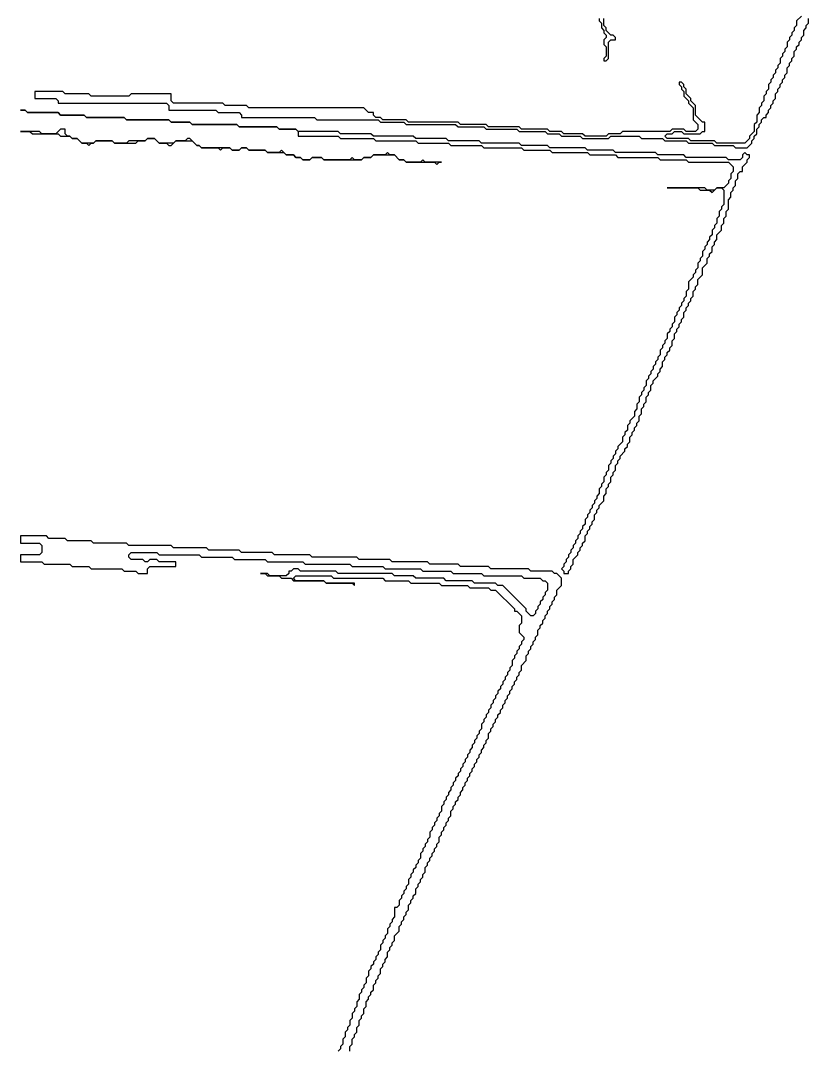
# Model space of a CAD drawing. Header units: metres. Extents: x 0 to 1000, y 0 to 1405.
# Drawn here: x 0 to 83.7, y 492.4 to 601.8 of the extents above; entities that cross this region are included whole.
import ezdxf

# ---------------------------------------------------------------- set-up
doc = ezdxf.new("R2010")
doc.units = ezdxf.units.M

msp = doc.modelspace()

# ---------------------------------------------------------------- linework, layer by layer
for points in [[(83, 602.25), (82.5, 601.75), (82.5, 601.25), (82.25, 601), (82.25, 600.75), (82, 600.5), (82, 600.25), (81.75, 600), (81.75, 599.75), (81.5, 599.5), (81.5, 599), (81.25, 598.75), (81.25, 598.5), (81, 598.25), (81, 598), (80.75, 597.75), (80.75, 597.25), (80.5, 597), (80.5, 596.75), (80.25, 596.5), (80.25, 596.25), (80, 596), (80, 595.75), (79.75, 595.5), (79.75, 595.25), (79.5, 595), (79.5, 594.5), (79.25, 594.25), (79.25, 594), (79, 593.75), (79, 593.25), (78.75, 593), (78.75, 592.75), (78.5, 592.5), (78.5, 592), (78.25, 591.75), (78.25, 591), (78, 590.75), (78, 590), (77.5, 589.5), (77.5, 589.25), (77, 588.75), (74, 588.75), (73.75, 589), (71.25, 589), (71, 589.25), (68.75, 589.25), (68.5, 589.5), (68.75, 589.75), (69.25, 589.75), (69.5, 590), (70.25, 590), (70.5, 589.75), (72.25, 589.75), (72.5, 590), (72.75, 590), (72.75, 591), (72.5, 591), (71.75, 591.75), (71.75, 592.75), (71.25, 593.25), (71.25, 593.5), (70.75, 594), (70.75, 594.5), (70.5, 594.75), (70.5, 595), (70.25, 595.25), (70, 595.25), (70, 595), (70.25, 594.75), (70.25, 594.5), (70.5, 594.25), (70.5, 593.75), (71, 593.25), (71, 593), (71.5, 592.5), (71.5, 591.25), (72, 590.75), (72, 590.25), (71.75, 590), (70.75, 590), (70.5, 590.25), (69.25, 590.25), (69, 590), (64, 590), (63.75, 589.75), (62.5, 589.75), (62.25, 589.5), (60, 589.5), (59.75, 589.75), (57.75, 589.75), (57.5, 590), (56.25, 590), (56, 590.25), (53.25, 590.25), (53, 590.5), (49.75, 590.5), (49.5, 590.75), (46.75, 590.75), (46.5, 591), (41.25, 591), (41, 591.25), (38.5, 591.25), (38.25, 591.5), (37.75, 591.5), (37.5, 591.75), (37.5, 592), (37, 592), (36.5, 592.5), (24.25, 592.5), (24, 592.75), (21.75, 592.75), (21.5, 593), (16.25, 593), (16, 593.25), (16, 594), (11.75, 594), (11.5, 593.75), (7.5, 593.75), (7.25, 594), (4.75, 594), (4.5, 594.25), (1.5, 594.25), (1.5, 593.5), (3.75, 593.5), (4, 593.25), (4, 593), (15.5, 593), (15.75, 592.75), (15.75, 592.25), (20.75, 592.25), (21, 592), (23.25, 592), (23.5, 591.75), (23.5, 591.5), (31.25, 591.5), (31.5, 591.25), (38, 591.25), (38.25, 591), (40.75, 591), (41, 590.75), (46.25, 590.75), (46.5, 590.5), (49.25, 590.5), (49.5, 590.25), (52.75, 590.25), (53, 590), (55.75, 590), (56, 589.75), (57.25, 589.75), (57.5, 589.5), (59.5, 589.5), (59.75, 589.25), (62.5, 589.25), (62.75, 589.5), (65.75, 589.5), (66, 589.25), (68.25, 589.25), (68.5, 589), (70.75, 589), (71, 588.75), (73.5, 588.75), (73.75, 588.5), (75.75, 588.5), (76, 588.25), (77.25, 588.25), (77.75, 588.75), (77.75, 589), (78, 589.25), (78, 589.5), (78.25, 589.75), (78.25, 590.25), (78.5, 590.5), (78.5, 590.75), (78.75, 591), (78.75, 591.25), (79, 591.5), (79.25, 591.5), (79.25, 591.75), (79.5, 592), (79.5, 592.25), (79.75, 592.5), (79.75, 592.75), (80, 593), (80, 593.25), (80.25, 593.5), (80.25, 594), (80.5, 594.25), (80.5, 594.5), (80.75, 594.75), (80.75, 595), (81, 595.25), (81, 595.5), (81.25, 595.75), (81.25, 596), (81.5, 596.25), (81.5, 596.75), (81.75, 597), (81.75, 597.25), (82, 597.5), (82, 597.75), (82.25, 598), (82.25, 598.5), (82.5, 598.75), (82.5, 599), (82.75, 599.25), (82.75, 599.5), (83, 599.75), (83, 600), (83.25, 600.25), (83.25, 600.75), (83.5, 601), (83.5, 601.25), (83.75, 601.5), (83.75, 602)], [(61.5, 602), (61.5, 601.75), (61.75, 601.5), (61.75, 601), (62, 600.75), (62, 600.5), (62.25, 600.25), (62.25, 600), (62, 599.75), (62, 599.25), (62.25, 599), (62.25, 598), (62, 597.75), (62, 597.5), (62.25, 597.5), (62.5, 597.75), (62.5, 599.5), (62.75, 599.75), (63.25, 599.75), (63.25, 600), (63, 600.25), (62.75, 600.25), (62.25, 600.75), (62.25, 601), (62, 601.25), (62, 602)], [(35, 492.25), (35, 492.75), (35.25, 493), (35.25, 493.5), (35.5, 493.75), (35.5, 494), (35.75, 494.25), (35.75, 494.75), (36, 495), (36, 495.5), (36.25, 495.75), (36.25, 496), (36.5, 496.25), (36.5, 496.75), (36.75, 497), (36.75, 497.5), (37, 497.75), (37, 498), (37.25, 498.25), (37.25, 498.5), (37.5, 498.75), (37.5, 499.25), (37.75, 499.5), (37.75, 499.75), (38, 500), (38, 500.25), (38.25, 500.5), (38.25, 501), (38.5, 501.25), (38.5, 501.5), (38.75, 501.75), (38.75, 502), (39, 502.25), (39, 502.75), (39.25, 503), (39.25, 503.25), (39.5, 503.5), (39.5, 503.75), (39.75, 504), (39.75, 504.5), (40.25, 505), (40.25, 505.5), (40.5, 505.75), (40.5, 506), (40.75, 506.25), (40.75, 506.5), (41, 506.75), (41, 507), (41.25, 507.25), (41.25, 507.75), (41.5, 508), (41.5, 508.25), (41.75, 508.5), (41.75, 508.75), (42, 509), (42, 509.5), (42.25, 509.75), (42.25, 510), (42.5, 510.25), (42.5, 510.5), (42.75, 510.75), (42.75, 511), (43, 511.25), (43, 511.75), (43.25, 512), (43.25, 512.25), (43.5, 512.5), (43.5, 512.75), (43.75, 513), (43.75, 513.25), (44, 513.5), (44, 513.75), (44.25, 514), (44.25, 514.25), (44.5, 514.5), (44.5, 515), (44.75, 515.25), (44.75, 515.5), (45, 515.75), (45, 516), (45.25, 516.25), (45.25, 516.5), (45.5, 516.75), (45.5, 517), (45.75, 517.25), (45.75, 517.75), (46, 518), (46, 518.25), (46.25, 518.5), (46.25, 518.75), (46.5, 519), (46.5, 519.25), (46.75, 519.5), (46.75, 519.75), (47, 520), (47, 520.25), (47.25, 520.5), (47.25, 520.75), (47.5, 521), (47.5, 521.25), (47.75, 521.5), (47.75, 521.75), (48, 522), (48, 522.25), (48.25, 522.5), (48.25, 522.75), (48.5, 523), (48.5, 523.25), (48.75, 523.5), (48.75, 523.75), (49, 524), (49, 524.25), (49.25, 524.5), (49.25, 524.75), (49.5, 525), (49.5, 525.25), (49.75, 525.5), (49.75, 526), (50, 526.25), (50, 526.5), (50.25, 526.75), (50.25, 527), (50.5, 527.25), (50.5, 527.5), (50.75, 527.75), (50.75, 528), (51, 528.25), (51, 528.5), (51.25, 528.75), (51.25, 529), (51.5, 529.25), (51.5, 529.5), (51.75, 529.75), (51.75, 530), (52, 530.25), (52, 530.5), (52.25, 530.75), (52.25, 531), (52.5, 531.25), (52.5, 531.5), (52.75, 531.75), (52.75, 532), (53, 532.25), (53, 532.5), (53.25, 532.75), (53.25, 533.25), (53.75, 533.75), (53.75, 534.25), (54, 534.5), (54, 534.75), (54.25, 535), (54.25, 535.25), (54.5, 535.5), (54.5, 535.75), (54.75, 536), (54.75, 536.25), (55, 536.5), (55, 537), (55.25, 537.25), (55.25, 537.5), (55.5, 537.75), (55.5, 538), (55.75, 538.25), (55.75, 538.5), (56, 538.75), (56, 539), (56.25, 539.25), (56.25, 539.5), (56.5, 539.75), (56.5, 540), (56.75, 540.25), (56.75, 540.5), (57, 540.75), (57, 541.25), (57.5, 541.75), (57.5, 542.5), (57, 543), (56.75, 543), (56.5, 543.25), (54.25, 543.25), (54, 543.5), (50, 543.5), (49.75, 543.75), (46.75, 543.75), (46.5, 544), (43.5, 544), (43.25, 544.25), (39.5, 544.25), (39.25, 544.5), (36, 544.5), (35.75, 544.75), (31, 544.75), (30.75, 545), (27, 545), (26.75, 545.25), (23.5, 545.25), (23.25, 545.5), (20, 545.5), (19.75, 545.75), (16.25, 545.75), (16, 546), (11.5, 546), (11.25, 546.25), (7.75, 546.25), (7.5, 546.5), (5, 546.5), (4.75, 546.75), (3, 546.75), (2.75, 547), (0, 547), (0, 546.25), (2, 546.25), (2.25, 546), (2.25, 545.25), (2, 545), (0, 545), (0, 544.25), (2.25, 544.25), (2.5, 544), (5.25, 544), (5.5, 543.75), (7.25, 543.75), (7.5, 543.5), (10.75, 543.5), (11, 543.25), (12.25, 543.25), (12.5, 543), (13.5, 543), (13.5, 543.5), (13.75, 543.75), (16.5, 543.75), (16.5, 544.25), (14.75, 544.25), (14.5, 544.5), (13.75, 544.5), (13.5, 544.25), (13.25, 544.25), (13, 544.5), (11.75, 544.5), (11.5, 544.75), (11.5, 545), (11.75, 545.25), (14.5, 545.25), (14.75, 545), (19, 545), (19.25, 544.75), (22.5, 544.75), (22.75, 544.5), (26, 544.5), (26.25, 544.25), (30, 544.25), (30.25, 544), (35, 544), (35.25, 543.75), (38.5, 543.75), (38.75, 543.5), (42.5, 543.5), (42.75, 543.25), (45.75, 543.25), (46, 543), (49, 543), (49.25, 542.75), (53.25, 542.75), (53.5, 542.5), (55.25, 542.5), (55.5, 542.25), (55.75, 542.25), (56, 542), (56, 541.25), (55.75, 541), (55.75, 540.75), (55.5, 540.5), (55.5, 540.25), (55.25, 540), (55.25, 539.75), (55, 539.5), (55, 539.25), (54.75, 539), (54.75, 538.75), (54.5, 538.5), (54.25, 538.5), (53.75, 539), (53.75, 539.25), (51.25, 541.75), (50.75, 541.75), (50.5, 542), (48.25, 542), (48, 542.25), (45.25, 542.25), (45, 542.5), (42, 542.5), (41.75, 542.75), (39.75, 542.75), (39.5, 543), (33.75, 543), (33.5, 543.25), (29.75, 543.25), (29.5, 543.5), (29, 543.5), (28.75, 543.25), (28.5, 543.25), (28.5, 543), (28.25, 542.75), (26.5, 542.75), (26.25, 543), (25.5, 543), (26, 543), (26.25, 542.75), (27.5, 542.75), (27.75, 542.5), (28.75, 542.5), (29, 542.25), (32.25, 542.25), (32.5, 542), (35.25, 542), (35.5, 541.75), (35.5, 542), (32.5, 542), (32.25, 542.25), (29.25, 542.25), (29, 542.5), (29.25, 542.75), (33, 542.75), (33.25, 542.5), (38.5, 542.5), (38.75, 542.25), (41.25, 542.25), (41.5, 542), (44.5, 542), (44.75, 541.75), (47.5, 541.75), (47.75, 541.5), (49.75, 541.5), (50, 541.25), (50.5, 541.25), (52.5, 539.25), (52.5, 539), (52.75, 539), (53.25, 538.5), (53.25, 537.75), (53, 537.5), (53, 536.75), (53.5, 536.25), (53.5, 536), (53.25, 535.75), (53.25, 535.5), (53, 535.25), (53, 535), (52.75, 534.75), (52.75, 534.5), (52.5, 534.25), (52.5, 534), (52.25, 533.75), (52.25, 533.25), (52, 533), (52, 532.75), (51.75, 532.5), (51.75, 532.25), (51.5, 532), (51.5, 531.75), (51.25, 531.5), (51.25, 531.25), (51, 531), (51, 530.75), (50.75, 530.5), (50.75, 530.25), (50.5, 530), (50.5, 529.75), (50.25, 529.5), (50.25, 529.25), (50, 529), (50, 528.75), (49.75, 528.5), (49.75, 528.25), (49.5, 528), (49.5, 527.75), (49.25, 527.5), (49.25, 527.25), (49, 527), (49, 526.5), (48.75, 526.25), (48.75, 526), (48.5, 525.75), (48.5, 525.5), (48.25, 525.25), (48.25, 525), (48, 524.75), (48, 524.5), (47.75, 524.25), (47.75, 524), (47.5, 523.75), (47.5, 523.5), (47.25, 523.25), (47.25, 523), (47, 522.75), (47, 522.5), (46.75, 522.25), (46.75, 522), (46.5, 521.75), (46.5, 521.5), (46.25, 521.25), (46.25, 521), (46, 520.75), (46, 520.5), (45.75, 520.25), (45.75, 520), (45.5, 519.75), (45.5, 519.5), (45.25, 519.25), (45.25, 519), (45, 518.75), (45, 518.5), (44.75, 518.25), (44.75, 517.75), (44.5, 517.5), (44.5, 517.25), (44.25, 517), (44.25, 516.75), (44, 516.5), (44, 516.25), (43.75, 516), (43.75, 515.75), (43.5, 515.5), (43.5, 515), (43.25, 514.75), (43.25, 514.5), (43, 514.25), (43, 514), (42.75, 513.75), (42.75, 513.5), (42.5, 513.25), (42.5, 512.75), (42.25, 512.5), (42.25, 512.25), (42, 512), (42, 511.75), (41.75, 511.5), (41.75, 511.25), (41.5, 511), (41.5, 510.75), (41.25, 510.5), (41.25, 510), (41, 509.75), (41, 509.5), (40.75, 509.25), (40.75, 509), (40.5, 508.75), (40.5, 508.5), (40.25, 508.25), (40.25, 507.75), (40, 507.5), (39.75, 507.5), (39.75, 506.5), (39.5, 506.25), (39.5, 506), (39.25, 505.75), (39.25, 505.5), (39, 505.25), (39, 504.75), (38.75, 504.5), (38.75, 504.25), (38.5, 504), (38.5, 503.75), (38.25, 503.5), (38.25, 503), (38, 502.75), (38, 502.5), (37.75, 502.25), (37.75, 502), (37.5, 501.75), (37.5, 501.5), (37.25, 501.25), (37.25, 501), (37, 500.75), (37, 500.25), (36.75, 500), (36.75, 499.5), (36.5, 499.25), (36.5, 499), (36.25, 498.75), (36.25, 498.5), (36, 498.25), (36, 497.75), (35.75, 497.5), (35.75, 497), (35.5, 496.75), (35.5, 496.5), (35.25, 496.25), (35.25, 495.75), (35, 495.5), (35, 495), (34.75, 494.75), (34.75, 494.5), (34.5, 494.25), (34.5, 493.75), (34.25, 493.5), (34.25, 493), (34, 492.75), (34, 492.5), (33.75, 492.25)]]:
    msp.add_lwpolyline(points)
for points in [[(0, 592.25), (0.5, 592.25), (0.75, 592), (4, 592), (4.25, 591.75), (6.75, 591.75), (7, 591.5), (11, 591.5), (11.25, 591.25), (15.75, 591.25), (16, 591), (18, 591), (18.25, 590.75), (23, 590.75), (23.25, 590.5), (27.25, 590.5), (27.5, 590.25), (29.25, 590.25), (29.5, 590), (29.5, 589.5), (33.75, 589.5), (34, 589.25), (37.5, 589.25), (37.75, 589), (42, 589), (42.25, 588.75), (45.5, 588.75), (45.75, 588.5), (49, 588.5), (49.25, 588.25), (53.25, 588.25), (53.5, 588), (56.25, 588), (56.5, 587.75), (60.25, 587.75), (60.5, 587.5), (63.25, 587.5), (63.5, 587.25), (67.75, 587.25), (68, 587), (70.75, 587), (71, 586.75), (75.25, 586.75), (75.75, 586.25), (75.75, 585.75), (75.5, 585.5), (75.5, 585), (75.25, 584.75), (75.25, 584.5), (74.75, 584), (74, 584), (73.75, 583.75), (73, 583.75), (72.75, 584), (68.75, 584), (72, 584), (72.25, 583.75), (73.25, 583.75), (73.5, 583.5), (74, 584), (74.5, 584), (74.75, 583.75), (74.75, 582.25), (74.5, 582), (74.5, 581.75), (74.25, 581.5), (74.25, 581), (74, 580.75), (74, 580.25), (73.75, 580), (73.75, 579.75), (73.5, 579.5), (73.5, 579), (73.25, 578.75), (73.25, 578.5), (73, 578.25), (73, 578), (72.75, 577.75), (72.75, 577.5), (72.5, 577.25), (72.5, 576.75), (72.25, 576.5), (72.25, 576.25), (72, 576), (72, 575.5), (71.75, 575.25), (71.75, 575), (71.5, 574.75), (71.5, 574.5), (71, 574), (71, 573.25), (70.75, 573), (70.75, 572.5), (70.5, 572.25), (70.5, 572), (70.25, 571.75), (70.25, 571.5), (70, 571.25), (70, 571), (69.75, 570.75), (69.75, 570.5), (69.5, 570.25), (69.5, 569.75), (69.25, 569.5), (69.25, 569.25), (69, 569), (69, 568.75), (68.75, 568.5), (68.75, 568), (68.5, 567.75), (68.5, 567.5), (68.25, 567.25), (68.25, 567), (68, 566.75), (68, 566.25), (67.75, 566), (67.75, 565.75), (67.5, 565.5), (67.5, 565.25), (67.25, 565), (67.25, 564.75), (67, 564.5), (67, 564.25), (66.75, 564), (66.75, 563.75), (66.5, 563.5), (66.5, 563), (66.25, 562.75), (66.25, 562.5), (66, 562.25), (66, 562), (65.75, 561.75), (65.75, 561.25), (65.5, 561), (65.5, 560.5), (65.25, 560.25), (65.25, 559.75), (64.75, 559.25), (64.75, 559), (64.5, 558.75), (64.5, 558.25), (64.25, 558), (64.25, 557.75), (64, 557.5), (64, 557), (63.5, 556.5), (63.5, 556.25), (63.25, 556), (63.25, 555.75), (63, 555.5), (63, 555.25), (62.75, 555), (62.75, 554.75), (62.5, 554.5), (62.5, 554), (62.25, 553.75), (62.25, 553.5), (62, 553.25), (62, 552.75), (61.75, 552.5), (61.75, 552.25), (61.5, 552), (61.5, 551.5), (61.25, 551.25), (61.25, 551), (61, 550.75), (61, 550.5), (60.75, 550.25), (60.75, 550), (60.5, 549.75), (60.5, 549.5), (60.25, 549.25), (60.25, 549), (60, 548.75), (60, 548.25), (59.75, 548), (59.75, 547.75), (59.5, 547.5), (59.5, 547.25), (59.25, 547), (59.25, 546.75), (59, 546.5), (59, 546.25), (58.75, 546), (58.75, 545.75), (58.5, 545.5), (58.5, 545.25), (58.25, 545), (58.25, 544.75), (58, 544.5), (58, 544.25), (57.75, 544), (57.75, 543.75), (57.5, 543.5), (57.75, 543.25), (57.75, 543), (58.25, 543), (58.25, 543.25), (58.5, 543.5), (58.5, 543.75), (58.75, 544), (58.75, 544.5), (59.25, 545), (59.25, 545.25), (59.5, 545.5), (59.5, 545.75), (59.75, 546), (59.75, 546.25), (60, 546.5), (60, 547), (60.25, 547.25), (60.25, 547.5), (60.5, 547.75), (60.5, 548), (60.75, 548.25), (60.75, 548.5), (61, 548.75), (61, 549.25), (61.25, 549.5), (61.25, 549.75), (61.5, 550), (61.5, 550.25), (62, 550.75), (62, 551.25), (62.25, 551.5), (62.25, 552), (62.5, 552.25), (62.5, 552.5), (62.75, 552.75), (62.75, 553.25), (63, 553.5), (63, 553.75), (63.25, 554), (63.25, 554.5), (63.5, 554.75), (63.5, 555), (63.75, 555.25), (63.75, 555.5), (64.25, 556), (64.25, 556.25), (64.5, 556.5), (64.5, 556.75), (64.75, 557), (64.75, 557.5), (65, 557.75), (65, 558), (65.25, 558.25), (65.25, 558.5), (65.5, 558.75), (65.5, 559), (65.75, 559.25), (65.75, 559.75), (66, 560), (66, 560.5), (66.25, 560.75), (66.25, 561), (66.5, 561.25), (66.5, 561.75), (66.75, 562), (66.75, 562.25), (67, 562.5), (67, 563), (67.25, 563.25), (67.25, 563.5), (67.75, 564), (67.75, 564.25), (68, 564.5), (68, 564.75), (68.25, 565), (68.25, 565.5), (68.5, 565.75), (68.5, 566), (68.75, 566.25), (68.75, 566.5), (69, 566.75), (69, 567), (69.25, 567.25), (69.25, 567.75), (69.5, 568), (69.5, 568.5), (69.75, 568.75), (69.75, 569), (70, 569.25), (70, 569.5), (70.25, 569.75), (70.25, 570), (70.5, 570.25), (70.5, 570.75), (70.75, 571), (70.75, 571.25), (71, 571.5), (71, 571.75), (71.25, 572), (71.25, 572.25), (71.5, 572.5), (71.5, 573), (71.75, 573.25), (71.75, 573.5), (72, 573.75), (72, 574.25), (72.5, 574.75), (72.5, 575.5), (73, 576), (73, 576.5), (73.25, 576.75), (73.25, 577), (73.5, 577.25), (73.5, 577.75), (73.75, 578), (73.75, 578.25), (74, 578.5), (74, 579), (74.5, 579.5), (74.5, 580), (74.75, 580.25), (74.75, 580.75), (75, 581), (75, 581.5), (75.25, 581.75), (75.25, 582.75), (75.5, 583), (75.5, 583.5), (75.75, 583.75), (75.75, 584), (76, 584.25), (76, 584.75), (76.25, 585), (76.25, 585.5), (76.5, 585.75), (76.75, 585.75), (76.75, 586.25), (77.25, 586.75), (77.25, 587), (77.5, 587.25), (77.5, 587.5), (77.25, 587.5), (77, 587.75), (76.75, 587.5), (76.75, 587.25), (76.5, 587), (75.25, 587), (75, 587.25), (70.75, 587.25), (70.5, 587.5), (67.75, 587.5), (67.5, 587.75), (63.25, 587.75), (63, 588), (60.25, 588), (60, 588.25), (56.25, 588.25), (56, 588.5), (53.25, 588.5), (53, 588.75), (49, 588.75), (48.75, 589), (45.5, 589), (45.25, 589.25), (42, 589.25), (41.75, 589.5), (37.5, 589.5), (37.25, 589.75), (34, 589.75), (33.75, 590), (29.5, 590), (29.25, 590.25), (27.5, 590.25), (27.25, 590.5), (23.25, 590.5), (23, 590.75), (18.25, 590.75), (18, 591), (16, 591), (15.75, 591.25), (11.25, 591.25), (11, 591.5), (7, 591.5), (6.75, 591.75), (4.25, 591.75), (4, 592), (0.75, 592), (0.5, 592.25)], [(4.25, 590.25), (3.75, 589.75), (2.25, 589.75), (2, 590), (0, 590), (1, 590), (1.25, 589.75), (4, 589.75), (4.25, 589.5), (5.25, 589.5), (5.5, 589.25), (6, 589.25), (6.5, 588.75), (7, 588.75), (7.25, 588.5), (7.5, 588.75), (7.75, 588.75), (8, 589), (9.75, 589), (10, 588.75), (12.25, 588.75), (12.5, 589), (13.25, 589), (13.5, 589.25), (14.25, 589.25), (14.75, 588.75), (15.5, 588.75), (15.75, 588.5), (16, 588.5), (16.5, 589), (18.25, 589), (18.75, 588.5), (19, 588.5), (19.25, 588.25), (21, 588.25), (21.25, 588), (21.5, 588.25), (22.25, 588.25), (22.5, 588), (23.25, 588), (23.5, 588.25), (24, 588.25), (24.25, 588), (26, 588), (26.25, 587.75), (28, 587.75), (28.25, 587.5), (29, 587.5), (29.25, 587.25), (29.75, 587.25), (30, 587), (30.75, 587), (31, 587.25), (32, 587.25), (32.25, 587), (36.25, 587), (36.5, 587.25), (37.25, 587.25), (37.5, 587.5), (39.75, 587.5), (40.25, 587), (40.75, 587), (41, 586.75), (44, 586.75), (44.25, 586.5), (44.5, 586.75), (44.75, 586.75), (43, 586.75), (42.75, 587), (42.5, 586.75), (41, 586.75), (40.75, 587), (40.25, 587), (39.75, 587.5), (39.25, 587.5), (39, 587.75), (38.75, 587.5), (37.5, 587.5), (37.25, 587.25), (36.5, 587.25), (36.25, 587), (35.5, 587), (35.25, 587.25), (35, 587), (32.25, 587), (32, 587.25), (31, 587.25), (30.75, 587), (30, 587), (29.75, 587.25), (29.25, 587.25), (29, 587.5), (28.25, 587.5), (27.75, 588), (27.5, 587.75), (26.25, 587.75), (26, 588), (24.25, 588), (24, 588.25), (23.5, 588.25), (23.25, 588), (22.5, 588), (22.25, 588.25), (19.25, 588.25), (19, 588.5), (18.75, 588.5), (18, 589.25), (17.75, 589.25), (17.5, 589), (16.5, 589), (16.25, 588.75), (14.75, 588.75), (14.25, 589.25), (13.5, 589.25), (13.25, 589), (11.5, 589), (11.25, 588.75), (10, 588.75), (9.75, 589), (8, 589), (7.75, 588.75), (6.5, 588.75), (6, 589.25), (5.5, 589.25), (5.25, 589.5), (5, 589.5), (4.75, 589.75), (4.75, 590.25)]]:
    msp.add_lwpolyline(points, close=True)

doc.saveas('drawing.dxf')
